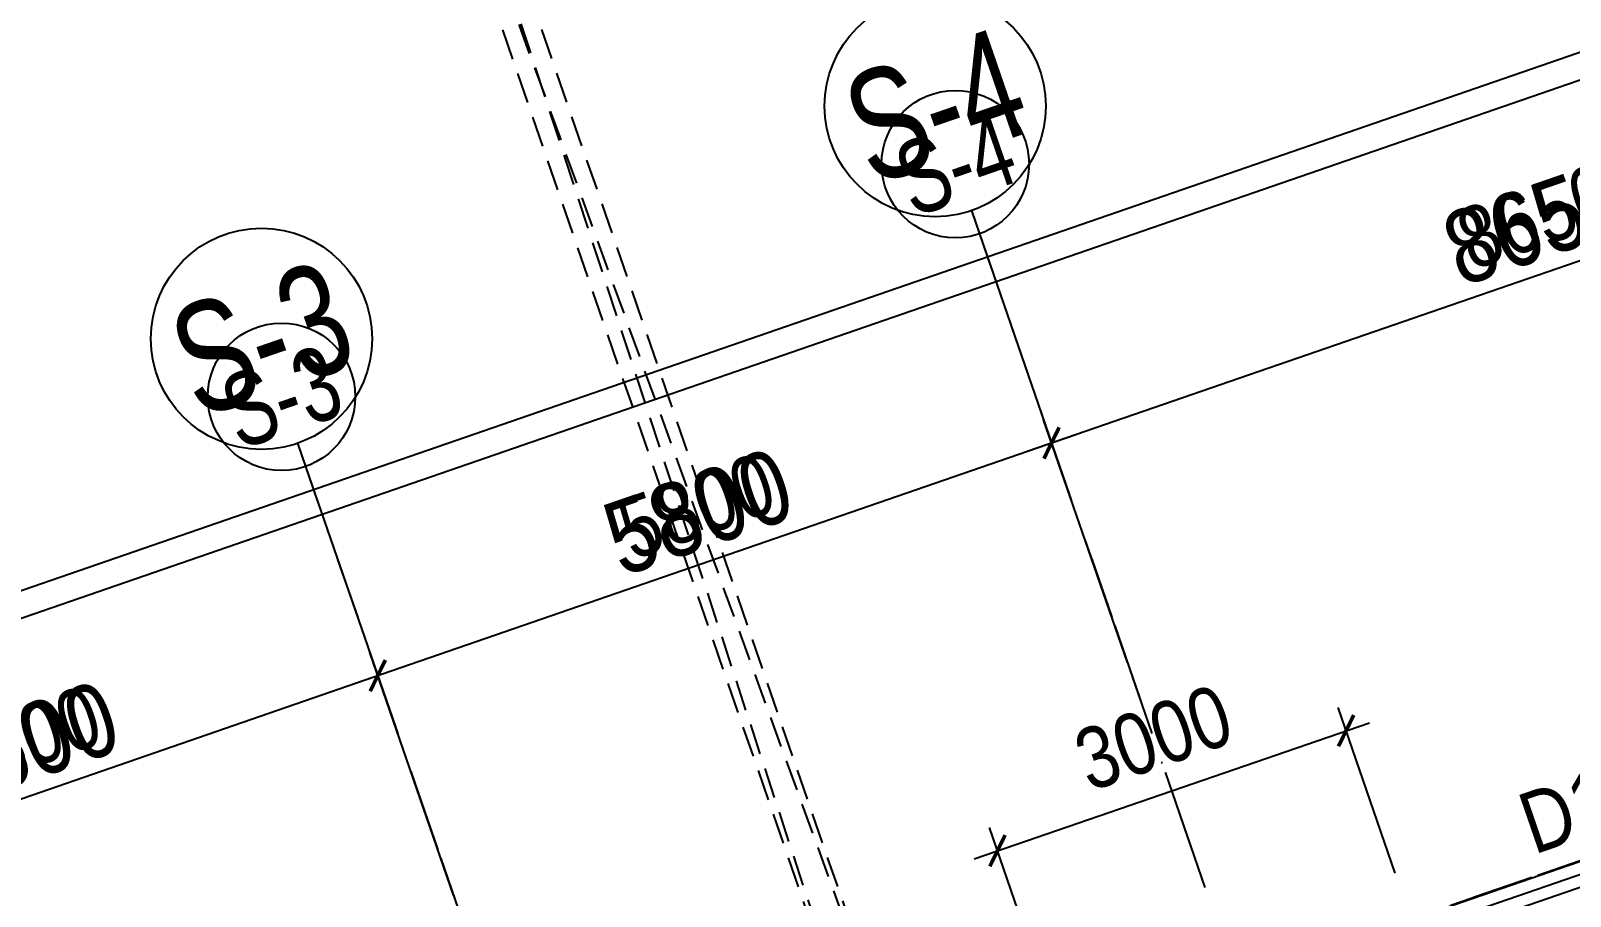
# Model space of a CAD drawing. Header units: millimetres. Extents: x -1534340 to 1713810, y -1348191 to 1114081.
# Drawn here: x 1240370 to 1252896, y -294003 to -286962 of the extents above; entities that cross this region are included whole.
import ezdxf
from ezdxf.enums import TextEntityAlignment as Align

# ---------------------------------------------------------------- set-up
doc = ezdxf.new("R2010")
doc.units = ezdxf.units.MM
doc.header["$LTSCALE"] = 100
doc.header["$PDMODE"] = 32
doc.header["$PDSIZE"] = 2.5
for name, pattern in [('CENTER2', [1.125, 0.75, -0.125, 0.125, -0.125]), ('HIDDEN', [0.375, 0.25, -0.125]), ('xref.asix of  podium$0$xref.asix of  podium$0$DASHDOT', [1, 0.5, -0.25, 0, -0.25]), ('Xref.Asix of Basement B2$0$HIDDEN', [0.375, 0.25, -0.125])]:
    doc.linetypes.add(name, pattern=pattern)
for name, color, linetype in [('A-GLAZ', 135, 'Continuous'), ('ccu12-Manh', 8, 'Continuous'), ('ccu12-Text', 31, 'Continuous'), ('ccu12-Thay', 7, 'Continuous'), ('ccu12-Truc', 13, 'CENTER2'), ('KC2-DIM', 251, 'Continuous'), ('KCS_COLUMN', 2, 'Continuous'), ('KT-Dim', 8, 'Continuous'), ('xref.asix of  podium$0$xref.asix of  podium$0$KT-Kich thuoc', 9, 'Continuous'), ('xref.asix of  podium$0$xref.asix of  podium$0$KT-Luoi truc South Tower', 8, 'xref.asix of  podium$0$xref.asix of  podium$0$DASHDOT'), ('xref.asix of  podium$0$xref.asix of  podium$0$ST_MBDV Cot vach 220805$0$AUDIT_I_220805193045-1', 50, 'Continuous'), ('Xref_ST_MBDV Cot vach 30.7.2022|Xref_ST_MBDV Cot vach 30.7.2022|Xref_ST_MBDV Cot vach 30.7.2022|Xref_ST_MBDV Cot vach 30.7.2022|A-GRID-SYM', 50, 'Continuous')]:
    doc.layers.add(name, color=color, linetype=linetype)
doc.layers.add('ccu12-Tencaukien', color=9, linetype='Continuous', lineweight=15)
doc.layers.add('KT-Net cot', color=2, linetype='Continuous', lineweight=50)
doc.layers.add('Xref.Asix of Basement B2$0$KT-Chi gioi XD', color=7, linetype='Xref.Asix of Basement B2$0$HIDDEN', true_color=0x0066cc)
doc.styles.add('Arial Narrow', font='ARIALN.TTF')
doc.styles.add('HBA-Text', font='GOTHIC.TTF')
doc.styles.add('xref.asix of  podium$0$xref.asix of  podium$0$ST_MBDV Cot vach 220805$0$HBA-Text', font='GOTHIC.TTF')
doc.dimstyles.new('ccu12-200', dxfattribs={"dimscale": 200, "dimtxt": 2.5, "dimasz": 1, "dimexe": 1, "dimexo": 2, "dimgap": 1, "dimtad": 1, "dimdec": 0, "dimrnd": 5, "dimdsep": 46, "dimtxsty": 'Arial Narrow', "dimblk": 'ARCHTICK', "dimcen": -1, "dimdle": 1, "dimclrd": 256, "dimclre": 256, "dimclrt": 3, "dimadec": 0, "dimazin": 2, "dimtfac": 0.1, "dimtdec": 0, "dimtmove": 0, "dimatfit": 1, "dimldrblk": 'ARCHTICK', "dimfxl": 1, "dimtvp": 0.8333333333333334, "dimtolj": 1, "dimtzin": 12, "dimarcsym": 0})
doc.dimstyles.new('CCU_1-200', dxfattribs={"dimscale": 200, "dimtxt": 3, "dimasz": 1, "dimexe": 1, "dimexo": 2, "dimgap": 0.5, "dimtad": 1, "dimdec": 0, "dimdsep": 46, "dimtxsty": 'Arial Narrow', "dimblk": 'ARCHTICK', "dimcen": -1, "dimdle": 1, "dimclrd": 256, "dimclre": 256, "dimclrt": 3, "dimadec": 0, "dimazin": 2, "dimtfac": 0.1, "dimtdec": 0, "dimtix": 1, "dimtmove": 2, "dimatfit": 1, "dimfxl": 1, "dimtvp": 0.8333333333333334, "dimtolj": 1, "dimtzin": 12, "dimarcsym": 0})

# ---------------------------------------------------------------- blocks, each defined once
blk = doc.blocks.new('MBKC-T1-PN')
at = {"layer": 'ccu12-Thay', "ltscale": 0.5, "elevation": -0.1248620286703281}
blk.add_lwpolyline([(100592.7780615496, -35676.61506945355), (55455.39655799186, -35676.61506945355, -0.3267809868965265), (50590.58009542292, -32107.86709642987), (46084.84347490547, -19087.33587578748, 0.427810969143063), (30575.27555690287, -12830.40478876728), (15521.75718290871, -18023.99886239826, -0.1981128104978065), (10911.61054585082, -17750.02456894092, -0.0454709095100691), (3402.789631705265, -9649.635404628643), (-737.5713195712306, -3537.212389550812, -0.4024491153328594), (1696.951964988839, 591.4787324376521), (31106.50964570185, 10730.72245935566)], format="xyb", dxfattribs=at)
blk = doc.blocks.new('_ARCHTICK')
at = {"color": 0, "linetype": 'ByBlock', "const_width": 0.15}
blk.add_lwpolyline([(-0.5, -0.5), (0.5, 0.5)], dxfattribs=at)
blk = doc.blocks.new('*D1114')
at = {"layer": 'Defpoints', "color": 0, "transparency": 16777216}
for p in [(319555.2034636395, -49078.65396357753), (320302.8164631628, -51244.09075167371), (315242.5389979252, -54359.71304566249)]:
    blk.add_point(p, dxfattribs=at)
at = {"layer": 'KT-Dim', "lineweight": -2, "transparency": 16777216}
for p, q in [((320172.2780894435, -50865.99058903602), (319489.9342767798, -48889.60388225876)), ((313883.701024121, -51036.72956934935), (319744.2535449584, -49013.38477671806)), ((315112.0006242059, -53981.61288302481), (314007.4819185802, -50782.41030117082))]:
    blk.add_line(p, q, dxfattribs=at)
at = {"layer": 'KT-Dim', "lineweight": -2, "transparency": 16777216, "xscale": 200, "yscale": 200, "zscale": 200}
for p, rotation in [((319555.2034636395, -49078.65396357767), 19.04713796363416), ((314072.7511054398, -50971.46038248973), 199.0471379636342)]:
    blk.add_blockref('_ARCHTICK', p, dxfattribs=dict(at, rotation=rotation))
at = {"layer": 'KT-Dim', "color": 3, "transparency": 16777216, "insert": (316665.3963883274, -49594.69742959474), "char_height": 500, "attachment_point": 5, "rotation": 19.047137963634164, "style": 'Arial Narrow'}
blk.add_mtext('\\A1;5800', dxfattribs=at)
blk = doc.blocks.new('*D1115')
at = {"layer": 'Defpoints', "color": 0, "transparency": 16777216}
for p in [(325037.6558218877, -47185.84754464896), (325785.2688217285, -49351.28433366482), (320302.8164631628, -51244.09075167371)]:
    blk.add_point(p, dxfattribs=at)
at = {"layer": 'KT-Dim', "lineweight": -2, "transparency": 16777216}
for p, q in [((325654.7304480092, -48973.18417102714), (324972.3866350281, -46996.79746333019)), ((319366.1533823206, -49143.92315043752), (325226.7059032065, -47120.57835778946)), ((320172.2780894435, -50865.99058903602), (319489.9342767799, -48889.60388225902))]:
    blk.add_line(p, q, dxfattribs=at)
at = {"layer": 'KT-Dim', "lineweight": -2, "transparency": 16777216, "xscale": 200, "yscale": 200, "zscale": 200}
for p, rotation in [((325037.6558218877, -47185.84754464908), 19.04713796363416), ((319555.2034636395, -49078.6539635779), 199.0471379636342)]:
    blk.add_blockref('_ARCHTICK', p, dxfattribs=dict(at, rotation=rotation))
at = {"layer": 'KT-Dim', "color": 3, "transparency": 16777216, "insert": (322147.8487465513, -47701.89101067456), "char_height": 500, "attachment_point": 5, "rotation": 19.047137963634164, "style": 'Arial Narrow'}
blk.add_mtext('\\A1;5800', dxfattribs=at)
blk = doc.blocks.new('*D1116')
at = {"layer": 'Defpoints', "color": 0, "transparency": 16777216}
for p in [(333214.0718389305, -44362.95521297024), (333961.684839245, -46528.39200335834), (325785.2688217285, -49351.28433366482)]:
    blk.add_point(p, dxfattribs=at)
at = {"layer": 'KT-Dim', "lineweight": -2, "transparency": 16777216}
for p, q in [((333831.1464655257, -46150.29184072066), (333148.8026520708, -44173.90513165147)), ((324848.6057405687, -47251.11673150846), (333403.1219202494, -44297.68602611076)), ((325654.7304480092, -48973.18417102714), (324972.3866350279, -46996.79746332993))]:
    blk.add_line(p, q, dxfattribs=at)
at = {"layer": 'KT-Dim', "lineweight": -2, "transparency": 16777216, "xscale": 200, "yscale": 200, "zscale": 200}
for p, rotation in [((333214.0718389304, -44362.95521297038), 19.04713796363416), ((325037.6558218876, -47185.84754464884), 199.0471379636342)]:
    blk.add_blockref('_ARCHTICK', p, dxfattribs=dict(at, rotation=rotation))
at = {"layer": 'KT-Dim', "color": 3, "transparency": 16777216, "insert": (328977.2829341967, -45344.04163537067), "char_height": 500, "attachment_point": 5, "rotation": 19.047137963634164, "style": 'Arial Narrow'}
blk.add_mtext('\\A1;8650', dxfattribs=at)
blk = doc.blocks.new('GRID-SYM-flat-103')
at = {"layer": 'Xref_ST_MBDV Cot vach 30.7.2022|Xref_ST_MBDV Cot vach 30.7.2022|Xref_ST_MBDV Cot vach 30.7.2022|Xref_ST_MBDV Cot vach 30.7.2022|A-GRID-SYM'}
blk.add_circle((7.814746150539778e-20, 1.307624847908942e-17, 4.374695749536969e-07), 900.0000000000003, dxfattribs=at)
at = {"layer": 'Xref_ST_MBDV Cot vach 30.7.2022|Xref_ST_MBDV Cot vach 30.7.2022|Xref_ST_MBDV Cot vach 30.7.2022|Xref_ST_MBDV Cot vach 30.7.2022|A-GRID-SYM', "style": 'HBA-Text'}
blk.add_attdef('GRID', text='', height=900.0000000000003, rotation=19.04713795291325, dxfattribs=at).set_placement((7.814746150539778e-20, 1.307624847908942e-17, 4.374695749536969e-07), align=Align.MIDDLE_CENTER)
blk = doc.blocks.new('*D1123')
at = {"layer": 'Defpoints', "color": 0, "transparency": 16777216}
for p in [(363163.4852022186, -37115.10992757118), (306934.025148161, -51743.49375239977), (308410.2467223766, -56019.1817027683, 4.862310228169464e-05)]:
    blk.add_point(p, dxfattribs=at)
at = {"layer": 'KT-Dim', "lineweight": -2, "transparency": 16777216}
for p, q in [((363032.9430114967, -36737.01108276802), (361621.9925326421, -32650.37255480104)), ((361876.3130504046, -32774.15088184166), (306744.9757257595, -51808.76484776073)), ((308279.7045316547, -55641.08285796513), (306868.7540528001, -51554.44432999818))]:
    blk.add_line(p, q, dxfattribs=at)
at = {"layer": 'KT-Dim', "lineweight": -2, "transparency": 16777216, "xscale": 200, "yscale": 200, "zscale": 200}
for p, rotation in [((361687.263628003, -32839.42197720263), 19.0477163778953), ((306934.025148161, -51743.49375239977), 199.0477163778953)]:
    blk.add_blockref('_ARCHTICK', p, dxfattribs=dict(at, rotation=rotation))
at = {"layer": 'KT-Dim', "color": 3, "transparency": 16777216, "insert": (334162.0591472953, -41861.09962134298), "char_height": 500, "attachment_point": 5, "rotation": 19.047716377895316, "style": 'Arial Narrow'}
blk.add_mtext('\\A1;57925', dxfattribs=at)
blk = doc.blocks.new('*U705')
at = {"layer": 'ccu12-Tencaukien', "color": 8, "ltscale": 10000}
blk.add_line((360.6565736538532, -155.3215232637356), (354.4065714950475, -155.3215232637356), dxfattribs=at)
at = {"layer": 'ccu12-Text', "color": 2, "style": 'Arial Narrow', "width": 0.8}
blk.add_attdef('SH', text='', height=300, dxfattribs=at).set_placement((275.6048113084853, 5.864471777974813), align=Align.BOTTOM_RIGHT)
at = {"layer": 'ccu12-Text', "color": 31, "style": 'Arial Narrow', "width": 0.8}
for tag, p in [('(', (507.5315725744504, -75.41116959831947)), ('KT', (632.605666770517, -75.41116959831947)), (')', (962.8971199221714, -75.41116959831947))]:
    blk.add_attdef(tag, text='', height=250, dxfattribs=at).set_placement(p, align=Align.BOTTOM_LEFT)
blk = doc.blocks.new('*D1387')
at = {"layer": 'Defpoints', "color": 0, "ltscale": 0.5, "transparency": 16777216}
for p in [(1251072.539450557, -292656.5131655727), (1251601.278244594, -294192.4331017581, -0.1248620286703281), (1248764.652686422, -295168.9384139349)]:
    blk.add_point(p, dxfattribs=at)
at = {"layer": 'KC2-DIM', "lineweight": -2, "ltscale": 0.5, "transparency": 16777216}
for p, q in [((1251471.077588254, -293814.2165115766), (1251007.439122387, -292467.4048704819)), ((1248046.805597293, -293698.1188059197), (1251261.647745648, -292591.4128374025)), ((1248634.452030081, -294790.7218237534), (1248170.813564214, -293443.9101826587))]:
    blk.add_line(p, q, dxfattribs=at)
at = {"layer": 'KC2-DIM', "lineweight": -2, "ltscale": 0.5, "transparency": 16777216, "xscale": 200, "yscale": 200, "zscale": 200}
for p, rotation in [((1251072.539450557, -292656.5131655727), 18.99596951040509), ((1248235.913892384, -293633.0184777495), 198.9959695104051)]:
    blk.add_blockref('_ARCHTICK', p, dxfattribs=dict(at, rotation=rotation))
at = {"layer": 'KC2-DIM', "color": 3, "ltscale": 0.5, "transparency": 16777216, "insert": (1249506.030170662, -292714.2735585017), "char_height": 500, "attachment_point": 5, "rotation": 18.99596951040509, "style": 'Arial Narrow', "bg_fill": 3, "box_fill_scale": 1.1, "bg_fill_color": 256, "bg_fill_true_color": 13158600, "bg_fill_transparency": 0}
blk.add_mtext('\\A1;3000', dxfattribs=at)
blk = doc.blocks.new('VACH-NN-PN-T1')
at = {"layer": 'KCS_COLUMN', "linetype": 'HIDDEN', "ltscale": 10}
for p, q in [((16761.99638333032, -7489.857160112879), (10310.48638333031, 10277.47283988708)), ((16478.42638333025, -7587.757160112902), (10594.05638333037, 10375.3728398871))]:
    blk.add_line(p, q, dxfattribs=at)
blk.add_lwpolyline([(16761.99692917196, -7489.857087068725), (16478.42180715711, -7587.760867252713), (10310.48365624668, 10277.47181991732), (10594.05877826177, 10375.37560010154)], close=True, dxfattribs=at)
blk = doc.blocks.new('*D2827')
at = {"layer": 'Defpoints', "color": 0, "transparency": 16777216}
for p in [(-52224.40234267711, 62261.85734221036), (-108519.026224689, 47822.2122533907), (-106977.6408225186, 43357.78556701331, 4.862310228169781e-05)]:
    blk.add_point(p, dxfattribs=at)
at = {"layer": 'xref.asix of  podium$0$xref.asix of  podium$0$KT-Kich thuoc', "lineweight": -2, "transparency": 16777216}
for p, q in [((-52354.94453339904, 62639.95618701356), (-53831.0588402085, 66915.33345098936)), ((-53576.73832244593, 66791.55512394874), (-108708.0756470906, 47756.94115802974)), ((-107108.1830132405, 43735.88441181651), (-108584.29732005, 48011.2616757923))]:
    blk.add_line(p, q, dxfattribs=at)
at = {"layer": 'xref.asix of  podium$0$xref.asix of  podium$0$KT-Kich thuoc', "lineweight": -2, "transparency": 16777216, "xscale": 200, "yscale": 200, "zscale": 200}
for p, rotation in [((-53765.78774484753, 66726.28402858778), 19.04771637789541), ((-108519.026224689, 47822.2122533907), 199.0477163778954)]:
    blk.add_blockref('_ARCHTICK', p, dxfattribs=dict(at, rotation=rotation))
at = {"layer": 'xref.asix of  podium$0$xref.asix of  podium$0$KT-Kich thuoc', "color": 3, "transparency": 16777216, "insert": (-78004.9693590086, 59272.40911175961), "char_height": 600, "attachment_point": 5, "rotation": 19.047716377895405, "style": 'Arial Narrow'}
blk.add_mtext('\\A1;57925', dxfattribs=at)
blk = doc.blocks.new('*D2829')
at = {"layer": 'Defpoints', "color": 0, "transparency": 16777216}
for p in [(-95967.23389508922, 50688.03247729214), (-95219.62089622766, 48522.5956889675), (-100279.898361465, 45406.97339497856)]:
    blk.add_point(p, dxfattribs=at)
at = {"layer": 'xref.asix of  podium$0$xref.asix of  podium$0$KT-Kich thuoc', "lineweight": -2, "transparency": 16777216}
for p, q in [((-95350.15926983136, 48900.6958516452), (-96032.50308189106, 50877.08255863099)), ((-101638.7363348323, 48729.95687338252), (-95778.18381375037, 50753.301664094)), ((-100410.4367350687, 45785.07355765626), (-101514.9554402953, 48984.27614152322))]:
    blk.add_line(p, q, dxfattribs=at)
at = {"layer": 'xref.asix of  podium$0$xref.asix of  podium$0$KT-Kich thuoc', "lineweight": -2, "transparency": 16777216, "xscale": 200, "yscale": 200, "zscale": 200}
for p, rotation in [((-95967.23389508922, 50688.03247729214), 19.04713794612659), ((-101449.6862534934, 48795.22606018437), 199.0471379461266)]:
    blk.add_blockref('_ARCHTICK', p, dxfattribs=dict(at, rotation=rotation))
at = {"layer": 'xref.asix of  podium$0$xref.asix of  podium$0$KT-Kich thuoc', "color": 3, "transparency": 16777216, "insert": (-98841.06871882701, 50125.72590398228), "char_height": 600, "attachment_point": 5, "rotation": 19.047137946126586, "style": 'Arial Narrow'}
blk.add_mtext('\\A1;5800', dxfattribs=at)
blk = doc.blocks.new('*D2830')
at = {"layer": 'Defpoints', "color": 0, "transparency": 16777216}
for p in [(-90484.78153684072, 52580.83889622137), (-89737.16853766143, 50415.40210697639), (-95219.62089622766, 48522.5956889675)]:
    blk.add_point(p, dxfattribs=at)
at = {"layer": 'xref.asix of  podium$0$xref.asix of  podium$0$KT-Kich thuoc', "lineweight": -2, "transparency": 16777216}
for p, q in [((-89867.70691126512, 50793.50226965408), (-90550.05072364258, 52769.88897756022)), ((-96156.28397700652, 50622.76329216579), (-90295.73145550187, 52646.10808302322)), ((-95350.15926983136, 48900.6958516452), (-96032.50308246951, 50877.08256030649))]:
    blk.add_line(p, q, dxfattribs=at)
at = {"layer": 'xref.asix of  podium$0$xref.asix of  podium$0$KT-Kich thuoc', "lineweight": -2, "transparency": 16777216, "xscale": 200, "yscale": 200, "zscale": 200}
for p, rotation in [((-90484.78153684072, 52580.83889622137), 19.04713794612659), ((-95967.23389566767, 50688.03247896764), 199.0471379461266)]:
    blk.add_blockref('_ARCHTICK', p, dxfattribs=dict(at, rotation=rotation))
at = {"layer": 'xref.asix of  podium$0$xref.asix of  podium$0$KT-Kich thuoc', "color": 3, "transparency": 16777216, "insert": (-93358.61636078988, 52018.53232283854), "char_height": 600, "attachment_point": 5, "rotation": 19.047137946126586, "style": 'Arial Narrow'}
blk.add_mtext('\\A1;5800', dxfattribs=at)
blk = doc.blocks.new('*D2831')
at = {"layer": 'Defpoints', "color": 0, "transparency": 16777216}
for p in [(-82308.3655197986, 55403.73122789905), (-81560.75252014585, 53238.29443728271), (-89737.16853766143, 50415.40210697639)]:
    blk.add_point(p, dxfattribs=at)
at = {"layer": 'xref.asix of  podium$0$xref.asix of  podium$0$KT-Kich thuoc', "lineweight": -2, "transparency": 16777216}
for p, q in [((-81691.29089374955, 53616.39459996041), (-82373.63470660045, 55592.7813092379)), ((-90673.83161904199, 52515.56971191747), (-82119.31543845974, 55469.0004147009)), ((-89867.70691126512, 50793.50226965408), (-90550.05072450498, 52769.88898005817))]:
    blk.add_line(p, q, dxfattribs=at)
at = {"layer": 'xref.asix of  podium$0$xref.asix of  podium$0$KT-Kich thuoc', "lineweight": -2, "transparency": 16777216, "xscale": 200, "yscale": 200, "zscale": 200}
for p, rotation in [((-82308.3655197986, 55403.73122789905), 19.04713794612659), ((-90484.78153770314, 52580.83889871932), 199.0471379461266)]:
    blk.add_blockref('_ARCHTICK', p, dxfattribs=dict(at, rotation=rotation))
at = {"layer": 'xref.asix of  podium$0$xref.asix of  podium$0$KT-Kich thuoc', "color": 3, "transparency": 16777216, "insert": (-86529.18217328655, 54376.38169855322), "char_height": 600, "attachment_point": 5, "rotation": 19.047137946126586, "style": 'Arial Narrow'}
blk.add_mtext('\\A1;8650', dxfattribs=at)
blk = doc.blocks.new('xref.asix of  podium$0$xref.asix of  podium$0$ST_MBDV Cot vach 220805$0$GRID-SYM-flat-103')
at = {"layer": 'xref.asix of  podium$0$xref.asix of  podium$0$ST_MBDV Cot vach 220805$0$AUDIT_I_220805193045-1'}
blk.add_circle((7.814746150539778e-20, 1.307624847908942e-17, 4.374695749536969e-07), 900.0000000000003, dxfattribs=at)
at = {"layer": 'xref.asix of  podium$0$xref.asix of  podium$0$ST_MBDV Cot vach 220805$0$AUDIT_I_220805193045-1', "style": 'xref.asix of  podium$0$xref.asix of  podium$0$ST_MBDV Cot vach 220805$0$HBA-Text'}
blk.add_attdef('GRID', text='', height=900.0000000000003, rotation=19.04713795291325, dxfattribs=at).set_placement((7.814746150539778e-20, 1.307624847908942e-17, 4.374695749536969e-07), align=Align.MIDDLE_CENTER)
blk = doc.blocks.new('Grid-ST-flat-3')
at = {"layer": 'ccu12-Truc', "ltscale": 30}
for p, q in [((369404.6687134802, -36752.13820029161), (304555.4537775333, -59141.20830987487)), ((324450.2562037199, -45484.46361355274), (343539.5479429879, -100775.9775917197)), ((318967.803845129, -47377.27003148972), (338057.0955847397, -102668.7840106485))]:
    blk.add_line(p, q, dxfattribs=at)
at = {"layer": 'KT-Dim'}
ref = blk.add_blockref('GRID-SYM-flat-103', (324254.4429164901, -44917.31534318405, -2.916463833074756e-07), dxfattribs=dict(at, xscale=0.6666666666666666, yscale=0.6666666666666666, zscale=0.6666666666666666))
ref.add_attrib('GRID', 'S-4', dxfattribs={"layer": 'Xref_ST_MBDV Cot vach 30.7.2022|Xref_ST_MBDV Cot vach 30.7.2022|Xref_ST_MBDV Cot vach 30.7.2022|Xref_ST_MBDV Cot vach 30.7.2022|A-GRID-SYM', "height": 600, "rotation": 19, "style": 'HBA-Text', "width": 0.75}).set_placement((324254.4429164901, -44917.31534318405, -2.916463833074756e-07), align=Align.MIDDLE_CENTER)
ref = blk.add_blockref('GRID-SYM-flat-103', (318771.9905590694, -46810.12176409934, -2.916463833074756e-07), dxfattribs=dict(at, xscale=0.6666666666666666, yscale=0.6666666666666666, zscale=0.6666666666666666))
ref.add_attrib('GRID', 'S-3', dxfattribs={"layer": 'Xref_ST_MBDV Cot vach 30.7.2022|Xref_ST_MBDV Cot vach 30.7.2022|Xref_ST_MBDV Cot vach 30.7.2022|Xref_ST_MBDV Cot vach 30.7.2022|A-GRID-SYM', "height": 600, "rotation": 19, "style": 'HBA-Text', "width": 0.75}).set_placement((318771.9905590694, -46810.12176409934, -2.916463833074756e-07), align=Align.MIDDLE_CENTER)
dim = blk.add_aligned_dim(p1=(363163.4852022186, -37115.1099275712), p2=(308410.2467223767, -56019.18170276831, 4.862310228169464e-05), distance=-4523.3546826560605, dimstyle='ccu12-200', dxfattribs=at)
dim.commit()
dim.dimension.update_dxf_attribs({"geometry": '*D1123', "text_midpoint": (334162.0591472953, -41861.09962134298)})
for base, p1, p2, picture, middle in [((333214.0718389305, -44362.95521297024), (325785.2688217284, -49351.28433366481), (333961.6848392449, -46528.39200335834), '*D1116', (328977.2829341967, -45344.04163537061)), ((325037.6558218877, -47185.84754464896), (320302.8164631627, -51244.09075167368), (325785.2688217284, -49351.28433366481), '*D1115', (322147.8487465513, -47701.89101067449)), ((319555.2034636395, -49078.65396357753), (315242.5389979251, -54359.7130456625), (320302.8164631627, -51244.09075167368), '*D1114', (316665.3963883273, -49594.6974295947))]:
    dim = blk.add_linear_dim(base=base, p1=p1, p2=p2, angle=19.04713796308996, dimstyle='ccu12-200', dxfattribs=at)
    dim.commit()
    dim.dimension.update_dxf_attribs({"geometry": picture, "text_midpoint": middle})
blk = doc.blocks.new('xref.asix of  podium$0$xref.asix of  podium$0$Asix South Tower')
at = {"layer": 'xref.asix of  podium$0$xref.asix of  podium$0$KT-Luoi truc South Tower', "ltscale": 10}
for p, q in [((-45928.05291830376, 63080.04234508332), (-113358.2576704957, 39799.89522058656)), ((-91137.34307826497, 54470.96222093981), (-81235.33511339873, 25790.1175213384)), ((-96619.7954368554, 52578.15580300265), (-86717.78747198917, 23897.31110340136))]:
    blk.add_line(p, q, dxfattribs=at)
at = {"layer": 'xref.asix of  podium$0$xref.asix of  podium$0$KT-Kich thuoc'}
ref = blk.add_blockref('xref.asix of  podium$0$xref.asix of  podium$0$ST_MBDV Cot vach 220805$0$GRID-SYM-flat-103', (-91431.06300910935, 55321.6846264929), dxfattribs=at)
ref.add_attrib('GRID', 'S-4', dxfattribs={"layer": 'xref.asix of  podium$0$xref.asix of  podium$0$ST_MBDV Cot vach 220805$0$AUDIT_I_220805193045-1', "height": 900, "rotation": 18.99999999997828, "style": 'xref.asix of  podium$0$xref.asix of  podium$0$ST_MBDV Cot vach 220805$0$HBA-Text', "width": 0.75}).set_placement((-91431.06300910935, 55321.6846264929, -4.375049967373955e-07), align=Align.MIDDLE_CENTER)
ref = blk.add_blockref('xref.asix of  podium$0$xref.asix of  podium$0$ST_MBDV Cot vach 220805$0$GRID-SYM-flat-103', (-96913.51536594518, 53428.87820408819), dxfattribs=at)
ref.add_attrib('GRID', 'S-3', dxfattribs={"layer": 'xref.asix of  podium$0$xref.asix of  podium$0$ST_MBDV Cot vach 220805$0$AUDIT_I_220805193045-1', "height": 900, "rotation": 18.99999999997828, "style": 'xref.asix of  podium$0$xref.asix of  podium$0$ST_MBDV Cot vach 220805$0$HBA-Text', "width": 0.75}).set_placement((-96913.51536594518, 53428.87820408819, -4.375049967373955e-07), align=Align.MIDDLE_CENTER)
dim = blk.add_linear_dim(base=(-108519.026224689, 47822.2122533907), p1=(-52224.40234267712, 62261.85734221037), p2=(-106977.6408225186, 43357.78556701331, 4.862310228169781e-05), angle=199.0477163778954, dimstyle='CCU_1-200', dxfattribs=at)
dim.commit()
dim.dimension.update_dxf_attribs({"geometry": '*D2827', "text_midpoint": (-78004.9693590086, 59272.40911175961), "dimtype": 129})
for base, p1, p2, picture, middle in [((-82308.3655197986, 55403.73122789905), (-89737.16853766143, 50415.40210697637), (-81560.75252014585, 53238.29443728272), '*D2831', (-86529.18217328655, 54376.38169855322)), ((-90484.78153684072, 52580.83889622137), (-95219.62089622766, 48522.5956889675), (-89737.16853766143, 50415.40210697637), '*D2830', (-93358.61636078988, 52018.53232283854)), ((-95967.23389508922, 50688.03247729214), (-100279.898361465, 45406.97339497856), (-95219.62089622766, 48522.5956889675), '*D2829', (-98841.06871882701, 50125.72590398228))]:
    dim = blk.add_linear_dim(base=base, p1=p1, p2=p2, angle=19.04713794612659, dimstyle='CCU_1-200', dxfattribs=at)
    dim.commit()
    dim.dimension.update_dxf_attribs({"geometry": picture, "text_midpoint": middle})
blk = doc.blocks.new('312')
at = {"layer": 'A-GLAZ', "elevation": -0.0003900927901394197}
for points in [[(1482695.170606643, -315227.088742006), (1474934.009074506, -317904.7566158127, -0.1974962957369978), (1470412.753082226, -317641.4324847461, -0.04539954982376057), (1462928.730589897, -309566.3053070569), (1458800.456753551, -303471.7265235217, -0.4011286979834114), (1461171.591087839, -299479.322703269), (1490585.061904023, -289338.7298831512, -0.1205241289836079), (1502064.862544526, -288009.8450183984), (1511023.476528744, -290338.1996335805)], [(1482662.536012, -315132.5636993432), (1474901.394709103, -317810.2245938868, -0.1968635698068651), (1470468.949126356, -317557.4738984575, -0.0453275073921259), (1463009.803874314, -309507.6833425581), (1458893.779493846, -303431.1884548272, -0.3997484162930124), (1461201.321617093, -299574.8489596067), (1490618.750154378, -289432.8916749404, -0.1204683313511788), (1502045.996502877, -288108.2639567229), (1510996.834815657, -290434.5976654891)], [(1482727.805201287, -315321.6137846687), (1474966.623439908, -317999.2886377386, -0.1981128104978065), (1470356.476802851, -317725.3143442812, -0.0454709095100691), (1462847.655888705, -309624.9251799689), (1458707.294937429, -303512.5021648911, -0.4024491153328594), (1461141.818221989, -299383.8110429026), (1490551.375902702, -289244.5673159846)]]:
    blk.add_lwpolyline(points, format="xyb", dxfattribs=at)
at = {"layer": 'Xref.Asix of Basement B2$0$KT-Chi gioi XD', "lineweight": 13, "ltscale": 100, "elevation": 5.81698447265444e-10, "flags": 128}
blk.add_lwpolyline([(1536926.640264262, -198350.2424992273), (1532230.491302837, -180477.3544005106), (1529880.439225305, -179665.453135843), (1520946.555464734, -186436.7923930833), (1497442.727665294, -204368.8174399087), (1473775.210144748, -221476.816780443, 0.6848770391189095), (1504207.768946995, -335272.7658475587), (1524578.328159441, -337428.6246088693), (1563007.448297967, -336214.0549381921), (1565857.79611658, -332567.4481481264)], format="xyb", close=True, dxfattribs=at)
at = {"layer": 'xref.asix of  podium$0$xref.asix of  podium$0$KT-Kich thuoc'}
blk.add_blockref('xref.asix of  podium$0$xref.asix of  podium$0$Asix South Tower', (1566004.720627273, -342122.3205197669), dxfattribs=at)

msp = doc.modelspace()

# ---------------------------------------------------------------- block references
for name, p in [('MBKC-T1-PN', (1232600.871086698, -300749.4537652719)), ('Grid-ST-flat-3', (923638.2882514866, -243129.7985158589))]:
    msp.add_blockref(name, p)
at = {"layer": 'ccu12-Tencaukien', "extrusion": (4.376655619254604e-07, -9.80437330037572e-07, 0.9999999999994236)}
ref = msp.add_blockref('*U705', (1254352.504603434, -293466.0498235186, -0.08206931429375885), dxfattribs=dict(at, xscale=1.815893337873054, yscale=1.815893337873054, zscale=1.815893337873054, rotation=339.469833737933))
ref.add_attrib('KT', '(25x120)', dxfattribs={"color": 31, "extrusion": (4.376655619254604e-07, -9.80437330037572e-07, 0.9999999999994236), "height": 499.9999999999999, "rotation": 19.02100700350106, "style": 'Arial Narrow'}).set_placement((1254378.684363371, -293209.0898645588, 0.8364984095212534), align=Align.BOTTOM_LEFT)
ref.add_attrib('SH', 'D1-01', dxfattribs={"color": 2, "extrusion": (4.376655619254604e-07, -9.80437330037572e-07, 0.9999999999994236), "height": 499.9999999999999, "rotation": 19.02100700350106, "style": 'Arial Narrow'}).set_placement((1254123.64761765, -293300.4890246797, 0.8367094916920677), align=Align.BOTTOM_RIGHT)

# ---------------------------------------------------------------- next in the draw order: dimensions: what is measured, and where the dimension line sits
at = {"layer": 'KC2-DIM', "ltscale": 0.5}
dim = msp.add_aligned_dim(p1=(1248764.652686422, -295168.938413935), p2=(1251601.278244594, -294192.4331017581, -0.1248620286703281), distance=1624.3813476802945, dimstyle='ccu12-200', override={"dimfxl": 150, "dimtfill": 1}, dxfattribs=at)
dim.commit()
dim.dimension.update_dxf_attribs({"geometry": '*D1387', "text_midpoint": (1249506.030170662, -292714.2735585017)})

# ---------------------------------------------------------------- next in the draw order: block references
at = {"layer": 'KT-Net cot'}
msp.add_blockref('VACH-NN-PN-T1', (1230994.958588628, -288820.4269154225), dxfattribs=at)

# ---------------------------------------------------------------- next in the draw order: block references
at = {"layer": 'ccu12-Manh'}
msp.add_blockref('312', (-226843.9959313669, -774.1646671993076), dxfattribs=at)

doc.saveas('drawing.dxf')
